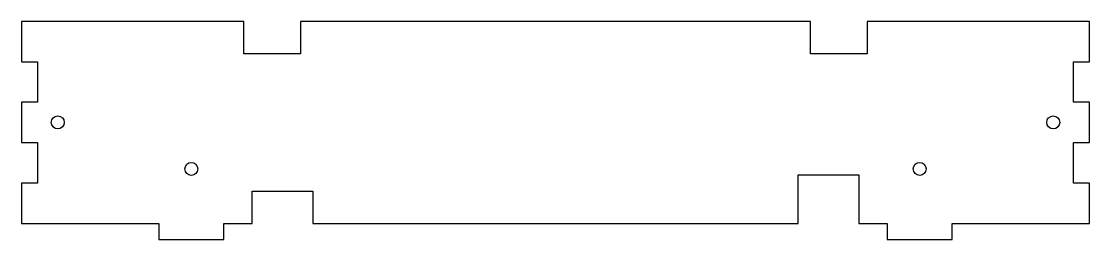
# Model space of a CAD drawing. Header units: millimetres. Extents: x -132 to 132, y -4 to 50.
import ezdxf

# ---------------------------------------------------------------- set-up
doc = ezdxf.new("R2010")
doc.units = ezdxf.units.MM
doc.layers.get('0').update_dxf_attribs({"linetype": 'CONTINUOUS'})

msp = doc.modelspace()

# ---------------------------------------------------------------- linework, layer by layer
msp.add_lwpolyline([(132, 50), (77, 50), (77, 42), (63, 42), (63, 50), (-63, 50), (-63, 42), (-77, 42), (-77, 50), (-132, 50), (-132, 40), (-128, 40), (-128, 30), (-132, 30), (-132, 20), (-128, 20), (-128, 10), (-132, 10), (-132, 0), (-98, 0), (-98, -4), (-82, -4), (-82, 0), (-75, 0), (-75, 8), (-60, 8), (-60, 0), (60, 0), (60, 12), (75, 12), (75, 0), (82, 0), (82, -4), (98, -4), (98, 0), (132, 0), (132, 10), (128, 10), (128, 20), (132, 20), (132, 30), (128, 30), (128, 40), (132, 40)], close=True)
for centre in [(-123, 25), (123, 25), (-90, 13.5), (90, 13.5)]:
    msp.add_circle(centre, 1.6)

doc.saveas('drawing.dxf')
